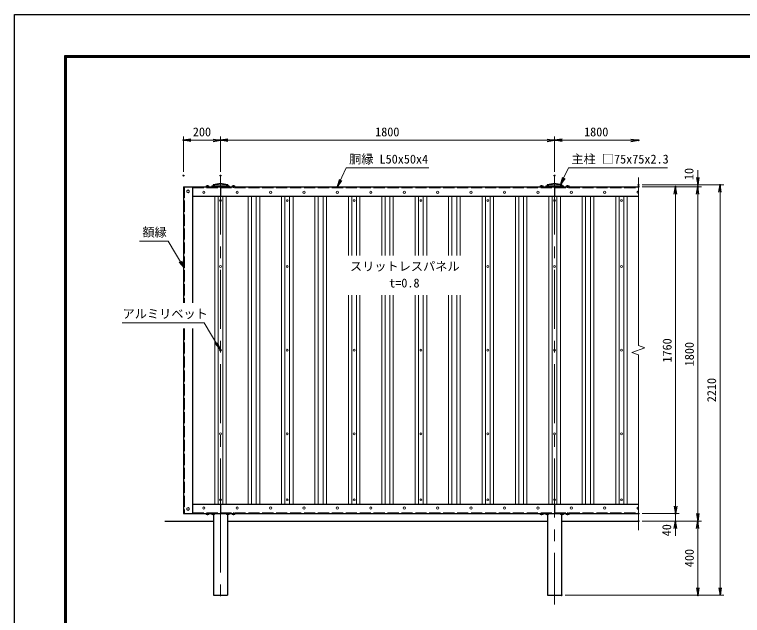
# Model space of a CAD drawing. Units: millimetres, scale not verified. Extents: x -4200 to 4200, y -2970 to 2970.
# Drawn here: x -4200 to -279, y -265 to 2970 of the extents above; entities that cross this region are included whole.
import ezdxf
from ezdxf.enums import TextEntityAlignment as Align

# ---------------------------------------------------------------- set-up
doc = ezdxf.new("R2010")
doc.units = ezdxf.units.MM
doc.header["$LTSCALE"] = 10
doc.header["$PDMODE"] = 32
doc.header["$PDSIZE"] = 5
doc.linetypes.add('DASHED', pattern=[7.5, 6, -1.5])
doc.linetypes.add('USER1', pattern=[50.8, 31.75, -6.35, 6.35, -6.35])
for name, color, linetype, lineweight in [('0-0_D-BMK', 2, 'USER1', 13), ('0-1_D-STR4', 7, 'Continuous', 25), ('0-2_D-STR1', 1, 'Continuous', 25), ('0-3_D-STR3', 3, 'Continuous', 13), ('0-4_D-STR2', 7, 'DASHED', 13), ('0-5_0', 7, 'Continuous', 25), ('0-6_D-STR-DIM', 7, 'Continuous', 13), ('0-9_D-STR-TXT', 7, 'Continuous', 13), ('0-A_D-TTL', 7, 'Continuous', 25)]:
    doc.layers.add(name, color=color, linetype=linetype, lineweight=lineweight)
doc.layers.add('0-7_Defpoints', color=8, linetype='Continuous')
doc.styles.add('ＭＳ ゴシック', font='')
doc.styles.get('ＭＳ ゴシック').set_extended_font_data('MS Gothic')

# ---------------------------------------------------------------- blocks, each defined once
blk = doc.blocks.new('_Open')
at = {"layer": '0-5_0'}
blk.add_line((-10, 1.667), (0, 0), dxfattribs=at)
blk.add_lwpolyline([(-10, -1.667), (0, 0), (-10, 0)], dxfattribs=at)

msp = doc.modelspace()

# ---------------------------------------------------------------- linework, layer by layer
at = {"layer": '0-0_D-BMK'}
for p, q in [((-3090.53, 2103.04), (-3090.53, 333.04)), ((-1290.53, 2103.04), (-1290.53, -206.96)), ((-3160.53, 2037.17), (-3160.53, 2051.58)), ((-3130.53, 2037.17), (-3130.53, 2051.58)), ((-3050.53, 2037.17), (-3050.53, 2051.58)), ((-3020.53, 2037.17), (-3020.53, 2051.58)), ((-1360.53, 2037.17), (-1360.53, 2051.58)), ((-1330.53, 2037.17), (-1330.53, 2051.58)), ((-1250.53, 2037.17), (-1250.53, 2051.58)), ((-1220.53, 2037.17), (-1220.53, 2051.58)), ((-3160.53, 288.91), (-3160.53, 274.49)), ((-3130.53, 288.91), (-3130.53, 274.49)), ((-3090.53, 283.04), (-3090.53, -206.96)), ((-3050.53, 288.91), (-3050.53, 274.49)), ((-3020.53, 288.91), (-3020.53, 274.49)), ((-1360.53, 288.91), (-1360.53, 274.49)), ((-1330.53, 288.91), (-1330.53, 274.49)), ((-1250.53, 288.91), (-1250.53, 274.49)), ((-1220.53, 288.91), (-1220.53, 274.49))]:
    msp.add_line(p, q, dxfattribs=at)
at = {"layer": '0-1_D-STR4'}
for p, q in [((-3390.53, 243.04), (-3128.03, 243.04)), ((-3053.03, 243.04), (-1328.03, 243.04)), ((-1253.03, 243.04), (-839.53, 243.04))]:
    msp.add_line(p, q, dxfattribs=at)
at = {"layer": '0-2_D-STR1'}
for p, q in [((-3290.53, 2043.04), (-839.53, 2043.04)), ((-3290.53, 2043.04), (-3290.53, 1417.74)), ((-3240.53, 2043.04), (-3240.53, 1417.74)), ((-3130.03, 2053.04), (-3051.03, 2053.04)), ((-3122.66, 2045.04), (-3058.39, 2045.04)), ((-3090.53, 2043.04), (-3090.53, 1993.04)), ((-3051.03, 2053.04), (-3051.03, 2047.84)), ((-1330.03, 2053.04), (-1251.03, 2053.04)), ((-1322.66, 2045.04), (-1258.39, 2045.04)), ((-1290.53, 2043.04), (-1290.53, 1993.04)), ((-1251.03, 2053.04), (-1251.03, 2047.84)), ((-3240.53, 1993.04), (-839.53, 1993.04)), ((-3290.53, 1279.4), (-3290.53, 283.04)), ((-3240.53, 1279.4), (-3240.53, 283.04)), ((-3240.53, 333.04), (-839.53, 333.04)), ((-3240.53, 333.04), (-839.53, 333.04)), ((-3090.53, 333.04), (-3090.53, 283.04)), ((-1290.53, 333.04), (-1290.53, 283.04)), ((-3290.53, 283.04), (-839.53, 283.04)), ((-3128.03, 278.24), (-3128.03, -156.96)), ((-3053.03, 278.24), (-3053.03, -156.96)), ((-1328.03, 278.24), (-1328.03, -156.96)), ((-1253.03, 278.24), (-1253.03, -156.96)), ((-3128.03, -156.96), (-3053.03, -156.96)), ((-1328.03, -156.96), (-1253.03, -156.96))]:
    msp.add_line(p, q, dxfattribs=at)
at = {"layer": '0-2_D-STR1', "linetype": 'DASHED'}
for p, q in [((-3286.53, 2043.04), (-3286.53, 1417.74)), ((-3240.53, 2039.04), (-839.53, 2039.04)), ((-3286.53, 1279.4), (-3286.53, 283.04)), ((-3240.53, 287.04), (-839.53, 287.04))]:
    msp.add_line(p, q, dxfattribs=at)
at = {"layer": '0-2_D-STR1'}
for points in [[(-3051.03, 2053.04), (-3090.53, 2061.04), (-3130.03, 2053.04), (-3130.03, 2047.84)], [(-1251.03, 2053.04), (-1290.53, 2061.04), (-1330.03, 2053.04), (-1330.03, 2047.84)]]:
    msp.add_lwpolyline(points, dxfattribs=at)
at = {"layer": '0-3_D-STR3'}
for p, q in [((-3152.53, 2043.04), (-3168.53, 2043.04)), ((-3154.03, 2047.84), (-3167.03, 2047.84)), ((-3122.53, 2043.04), (-3138.53, 2043.04)), ((-3124.03, 2047.84), (-3137.03, 2047.84)), ((-3042.53, 2043.04), (-3058.53, 2043.04)), ((-3044.03, 2047.84), (-3057.03, 2047.84)), ((-3012.53, 2043.04), (-3028.53, 2043.04)), ((-3014.03, 2047.84), (-3027.03, 2047.84)), ((-1352.53, 2043.04), (-1368.53, 2043.04)), ((-1354.03, 2047.84), (-1367.03, 2047.84)), ((-1322.53, 2043.04), (-1338.53, 2043.04)), ((-1324.03, 2047.84), (-1337.03, 2047.84)), ((-1242.53, 2043.04), (-1258.53, 2043.04)), ((-1244.03, 2047.84), (-1257.03, 2047.84)), ((-1212.53, 2043.04), (-1228.53, 2043.04)), ((-1214.03, 2047.84), (-1227.03, 2047.84)), ((-3152.53, 283.04), (-3168.53, 283.04)), ((-3154.03, 278.24), (-3167.03, 278.24)), ((-3122.53, 283.04), (-3138.53, 283.04)), ((-3124.03, 278.24), (-3137.03, 278.24)), ((-3042.53, 283.04), (-3058.53, 283.04)), ((-3044.03, 278.24), (-3057.03, 278.24)), ((-3012.53, 283.04), (-3028.53, 283.04)), ((-3014.03, 278.24), (-3027.03, 278.24)), ((-1352.53, 283.04), (-1368.53, 283.04)), ((-1354.03, 278.24), (-1367.03, 278.24)), ((-1322.53, 283.04), (-1338.53, 283.04)), ((-1324.03, 278.24), (-1337.03, 278.24)), ((-1242.53, 283.04), (-1258.53, 283.04)), ((-1244.03, 278.24), (-1257.03, 278.24)), ((-1212.53, 283.04), (-1228.53, 283.04)), ((-1214.03, 278.24), (-1227.03, 278.24))]:
    msp.add_line(p, q, dxfattribs=at)
for points in [[(-3272.03, 2014.29), (-3265.53, 2010.53), (-3259.03, 2014.29), (-3259.03, 2021.79), (-3265.53, 2025.55), (-3272.03, 2021.79)], [(-3272.03, 311.79), (-3265.53, 315.55), (-3259.03, 311.79), (-3259.03, 304.29), (-3265.53, 300.53), (-3272.03, 304.29)]]:
    msp.add_lwpolyline(points, close=True, dxfattribs=at)
for centre, radius in [((-3265.53, 2018.04), 6.3), ((-3180.53, 2013.04), 6), ((-3000.53, 2013.04), 6), ((-2820.53, 2013.04), 6), ((-2640.53, 2013.04), 6), ((-2460.53, 2013.04), 6), ((-2280.53, 2013.04), 6), ((-2100.53, 2013.04), 6), ((-1920.53, 2013.04), 6), ((-1740.53, 2013.04), 6), ((-1560.53, 2013.04), 6), ((-1380.53, 2013.04), 6), ((-1200.53, 2013.04), 6), ((-1020.53, 2013.04), 6), ((-3090.53, 1968.04), 5), ((-2730.53, 1968.04), 5), ((-2370.53, 1968.04), 5), ((-2010.53, 1968.04), 5), ((-1650.53, 1968.04), 5), ((-1290.53, 1968.04), 5), ((-930.53, 1968.04), 5), ((-3090.53, 1613.04), 5), ((-2730.53, 1613.04), 5), ((-1650.53, 1613.04), 5), ((-1290.53, 1613.04), 5), ((-930.53, 1613.04), 5), ((-3090.53, 1163.04), 5), ((-2730.53, 1163.04), 5), ((-2370.53, 1163.04), 5), ((-2010.53, 1163.04), 5), ((-1650.53, 1163.04), 5), ((-1290.53, 1163.04), 5), ((-930.53, 1163.04), 5), ((-3090.53, 713.04), 5), ((-2730.53, 713.04), 5), ((-2370.53, 713.04), 5), ((-2010.53, 713.04), 5), ((-1650.53, 713.04), 5), ((-1290.53, 713.04), 5), ((-930.53, 713.04), 5), ((-3090.53, 358.04), 5), ((-2730.53, 358.04), 5), ((-2370.53, 358.04), 5), ((-2010.53, 358.04), 5), ((-1650.53, 358.04), 5), ((-1290.53, 358.04), 5), ((-930.53, 358.04), 5), ((-3265.53, 308.04), 6.3), ((-3180.53, 313.04), 6), ((-3180.53, 313.04), 6), ((-3000.53, 313.04), 6), ((-2820.53, 313.04), 6), ((-2640.53, 313.04), 6), ((-2460.53, 313.04), 6), ((-2280.53, 313.04), 6), ((-2100.53, 313.04), 6), ((-1920.53, 313.04), 6), ((-1740.53, 313.04), 6), ((-1560.53, 313.04), 6), ((-1380.53, 313.04), 6), ((-1200.53, 313.04), 6), ((-1020.53, 313.04), 6)]:
    msp.add_circle(centre, radius, dxfattribs=at)
for centre in [(-840.53, 2013.04), (-840.53, 313.04)]:
    msp.add_arc(centre, 6, 80.41516, 279.58484, dxfattribs=at)
for centre, major_axis, start_param, end_param in [((-3167.03, 2043.04), (0, -4.8), 3.1415927, 4.712389), ((-3154.03, 2043.04), (0, -4.8), 1.5707963, 3.1415927), ((-3137.03, 2043.04), (0, -4.8), 3.1415927, 4.712389), ((-3124.03, 2043.04), (0, -4.8), 1.5707963, 3.1415927), ((-3057.03, 2043.04), (0, -4.8), 3.1415927, 4.712389), ((-3044.03, 2043.04), (0, -4.8), 1.5707963, 3.1415927), ((-3027.03, 2043.04), (0, -4.8), 3.1415927, 4.712389), ((-3014.03, 2043.04), (0, -4.8), 1.5707963, 3.1415927), ((-1367.03, 2043.04), (0, -4.8), 3.1415927, 4.712389), ((-1354.03, 2043.04), (0, -4.8), 1.5707963, 3.1415927), ((-1337.03, 2043.04), (0, -4.8), 3.1415927, 4.712389), ((-1324.03, 2043.04), (0, -4.8), 1.5707963, 3.1415927), ((-1257.03, 2043.04), (0, -4.8), 3.1415927, 4.712389), ((-1244.03, 2043.04), (0, -4.8), 1.5707963, 3.1415927), ((-1227.03, 2043.04), (0, -4.8), 3.1415927, 4.712389), ((-1214.03, 2043.04), (0, -4.8), 1.5707963, 3.1415927), ((-3167.03, 283.04), (0, 4.8), 1.5707963, 3.1415927), ((-3154.03, 283.04), (0, 4.8), 3.1415927, 4.712389), ((-3137.03, 283.04), (0, 4.8), 1.5707963, 3.1415927), ((-3124.03, 283.04), (0, 4.8), 3.1415927, 4.712389), ((-3057.03, 283.04), (0, 4.8), 1.5707963, 3.1415927), ((-3044.03, 283.04), (0, 4.8), 3.1415927, 4.712389), ((-3027.03, 283.04), (0, 4.8), 1.5707963, 3.1415927), ((-3014.03, 283.04), (0, 4.8), 3.1415927, 4.712389), ((-1367.03, 283.04), (0, 4.8), 1.5707963, 3.1415927), ((-1354.03, 283.04), (0, 4.8), 3.1415927, 4.712389), ((-1337.03, 283.04), (0, 4.8), 1.5707963, 3.1415927), ((-1324.03, 283.04), (0, 4.8), 3.1415927, 4.712389), ((-1257.03, 283.04), (0, 4.8), 1.5707963, 3.1415927), ((-1244.03, 283.04), (0, 4.8), 3.1415927, 4.712389), ((-1227.03, 283.04), (0, 4.8), 1.5707963, 3.1415927), ((-1214.03, 283.04), (0, 4.8), 3.1415927, 4.712389)]:
    msp.add_ellipse(centre, major_axis=major_axis, ratio=0.3125, start_param=start_param, end_param=end_param, dxfattribs=at)
at = {"layer": '0-4_D-STR2', "linetype": 'Continuous'}
for p, q in [((-3121.53, 1993.04), (-3121.53, 333.04)), ((-3102.53, 1993.04), (-3102.53, 333.04)), ((-3077.53, 1993.04), (-3077.53, 333.04)), ((-3059.53, 1993.04), (-3059.53, 333.04)), ((-2941.53, 1993.04), (-2941.53, 333.04)), ((-2923.53, 1993.04), (-2923.53, 333.04)), ((-2897.53, 1993.04), (-2897.53, 333.04)), ((-2879.53, 1993.04), (-2879.53, 333.04)), ((-2761.53, 1993.04), (-2761.53, 333.04)), ((-2743.53, 1993.04), (-2743.53, 333.04)), ((-2718.53, 1993.04), (-2718.53, 333.04)), ((-2699.53, 1993.04), (-2699.53, 333.04)), ((-2581.53, 1993.04), (-2581.53, 333.04)), ((-2563.53, 1993.04), (-2563.53, 333.04)), ((-2537.53, 1993.04), (-2537.53, 333.04)), ((-2519.53, 1993.04), (-2519.53, 333.04)), ((-2401.53, 1993.04), (-2401.53, 1672.61)), ((-2383.53, 1993.04), (-2383.53, 1672.61)), ((-2358.53, 1993.04), (-2358.53, 1672.61)), ((-2339.53, 1993.04), (-2339.53, 1672.61)), ((-2221.53, 1993.04), (-2221.53, 1672.61)), ((-2203.53, 1993.04), (-2203.53, 1672.61)), ((-2177.53, 1993.04), (-2177.53, 1672.61)), ((-2159.53, 1993.04), (-2159.53, 1672.61)), ((-2041.53, 1993.04), (-2041.53, 1672.61)), ((-2023.53, 1993.04), (-2023.53, 1672.61)), ((-1998.53, 1993.04), (-1998.53, 1672.61)), ((-1979.53, 1993.04), (-1979.53, 1672.61)), ((-1861.53, 1993.04), (-1861.53, 1672.61)), ((-1843.53, 1993.04), (-1843.53, 1672.61)), ((-1817.53, 1993.04), (-1817.53, 1672.61)), ((-1799.53, 1993.04), (-1799.53, 1672.61)), ((-1681.53, 1993.04), (-1681.53, 333.04)), ((-1663.53, 1993.04), (-1663.53, 333.04)), ((-1638.53, 1993.04), (-1638.53, 333.04)), ((-1619.53, 1993.04), (-1619.53, 333.04)), ((-1501.53, 1993.04), (-1501.53, 333.04)), ((-1483.53, 1993.04), (-1483.53, 333.04)), ((-1457.53, 1993.04), (-1457.53, 333.04)), ((-1439.53, 1993.04), (-1439.53, 333.04)), ((-1321.53, 1993.04), (-1321.53, 333.04)), ((-1303.53, 1993.04), (-1303.53, 333.04)), ((-1278.53, 1993.04), (-1278.53, 333.04)), ((-1259.53, 1993.04), (-1259.53, 333.04)), ((-1141.53, 1993.04), (-1141.53, 333.04)), ((-1123.53, 1993.04), (-1123.53, 333.04)), ((-1097.53, 1993.04), (-1097.53, 333.04)), ((-1079.53, 1993.04), (-1079.53, 333.04)), ((-961.53, 1993.04), (-961.53, 333.04)), ((-943.53, 1993.04), (-943.53, 333.04)), ((-918.53, 1993.04), (-918.53, 333.04)), ((-899.53, 1993.04), (-899.53, 333.04)), ((-2401.53, 1458.47), (-2401.53, 333.04)), ((-2383.53, 1458.47), (-2383.53, 333.04)), ((-2358.53, 1458.47), (-2358.53, 333.04)), ((-2339.53, 1458.47), (-2339.53, 333.04)), ((-2221.53, 1458.47), (-2221.53, 333.04)), ((-2203.53, 1458.47), (-2203.53, 333.04)), ((-2177.53, 1458.47), (-2177.53, 333.04)), ((-2159.53, 1458.47), (-2159.53, 333.04)), ((-2041.53, 1458.47), (-2041.53, 333.04)), ((-2023.53, 1458.47), (-2023.53, 333.04)), ((-1998.53, 1458.47), (-1998.53, 333.04)), ((-1979.53, 1458.47), (-1979.53, 333.04)), ((-1861.53, 1458.47), (-1861.53, 333.04)), ((-1843.53, 1458.47), (-1843.53, 333.04)), ((-1817.53, 1458.47), (-1817.53, 333.04)), ((-1799.53, 1458.47), (-1799.53, 333.04))]:
    msp.add_line(p, q, dxfattribs=at)
at = {"layer": '0-6_D-STR-DIM'}
for p, q in [((-3290.53, 2123.04), (-3290.53, 2313.04)), ((-3130.53, 2293.04), (-3250.53, 2293.04)), ((-3090.53, 2123.04), (-3090.53, 2313.04)), ((-3090.53, 2123.04), (-3090.53, 2313.04)), ((-3050.53, 2293.04), (-1330.53, 2293.04)), ((-1290.53, 2123.04), (-1290.53, 2313.04)), ((-1290.53, 2123.04), (-1290.53, 2313.04)), ((-1250.53, 2293.04), (-879.53, 2293.04)), ((-519.53, 2093.04), (-519.53, 2133.04)), ((-839.53, 1188.69), (-839.53, 2093.04)), ((-819.53, 2053.04), (-379.53, 2053.04)), ((-819.53, 2053.04), (-499.53, 2053.04)), ((-819.53, 2043.04), (-619.53, 2043.04)), ((-819.53, 2043.04), (-499.53, 2043.04)), ((-819.53, 2043.04), (-499.53, 2043.04)), ((-519.53, 2043.04), (-519.53, 2053.04)), ((-639.53, 323.04), (-639.53, 2003.04)), ((-519.53, 283.04), (-519.53, 2003.04)), ((-519.53, 2003.04), (-519.53, 1963.04)), ((-399.53, -116.96), (-399.53, 2013.04)), ((-804.29, 1175.87), (-839.53, 1188.69)), ((-874.77, 1150.21), (-804.29, 1175.87)), ((-839.53, 1137.39), (-874.77, 1150.21)), ((-839.53, 1137.39), (-839.53, 193.04)), ((-639.53, 323.04), (-639.53, 363.04)), ((-819.53, 283.04), (-619.53, 283.04)), ((-819.53, 283.04), (-619.53, 283.04)), ((-639.53, 243.04), (-639.53, 283.04)), ((-819.53, 243.04), (-619.53, 243.04)), ((-819.53, 243.04), (-499.53, 243.04)), ((-819.53, 243.04), (-499.53, 243.04)), ((-639.53, 203.04), (-639.53, 163.04)), ((-519.53, 203.04), (-519.53, -116.96)), ((-1233.03, -156.96), (-379.53, -156.96)), ((-1233.03, -156.96), (-499.53, -156.96))]:
    msp.add_line(p, q, dxfattribs=at)
at = {"layer": '0-7_Defpoints'}
for p in [(-3290.53, 2293.04), (-1290.53, 2293.04), (-839.53, 2293.04), (-3290.53, 2103.04), (-3090.53, 2103.04), (-1290.53, 2103.04), (-839.53, 2053.04), (-839.53, 2053.04), (-839.53, 2043.04), (-839.53, 2043.04), (-639.53, 2043.04), (-519.53, 2053.04), (-519.53, 2043.04), (-399.53, 2053.04), (-839.53, 283.04), (-639.53, 283.04), (-839.53, 243.04), (-1253.03, -156.96), (-519.53, -156.96)]:
    msp.add_point(p, dxfattribs=at)
at = {"layer": '0-9_D-STR-TXT'}
for points in [[(-1968.34, 2144.08), (-2412.72, 2144.08), (-2460.43, 2044.84)], [(-683.24, 2144.08), (-1215.17, 2144.08), (-1258.64, 2056.55)], [(-3526.73, 1750.42), (-3372.01, 1750.42), (-3287.55, 1608.43)], [(-3620.16, 1311.05), (-3178.56, 1311.05), (-3094.1, 1169.06)]]:
    msp.add_lwpolyline(points, dxfattribs=at)
at = {"layer": '0-A_D-TTL', "color": 2}
msp.add_lwpolyline([(-4200, 2970), (4200, 2970), (4200, -2970), (-4200, -2970)], close=True, dxfattribs=at)
at = {"layer": '0-A_D-TTL'}
for points in [[(-3930, 2750), (3930, 2750), (3930, -2750), (-3930, -2750)], [(-3927.5, 2747.5), (3927.5, 2747.5), (3927.5, -2747.5), (-3927.5, -2747.5)], [(-3925, 2745), (3925, 2745), (3925, -2745), (-3925, -2745)], [(-3922.5, 2742.5), (3922.5, 2742.5), (3922.5, -2742.5), (-3922.5, -2742.5)], [(-3920, 2740), (3920, 2740), (3920, -2740), (-3920, -2740)]]:
    msp.add_lwpolyline(points, close=True, dxfattribs=at)

# ---------------------------------------------------------------- block references
at = {"layer": '0-6_D-STR-DIM', "xscale": 4, "yscale": 4}
for p, rotation in [((-3290.53, 2293.04), 180), ((-3090.53, 2293.04), 180), ((-1290.53, 2293.04), 180), ((-519.53, 2053.04), 270), ((-639.53, 2043.04), 90), ((-519.53, 2043.04), 90), ((-519.53, 2043.04), 90), ((-399.53, 2053.04), 90), ((-639.53, 283.04), 270), ((-639.53, 283.04), 270), ((-519.53, 243.04), 270), ((-639.53, 243.04), 90), ((-519.53, 243.04), 90), ((-519.53, -156.96), 270), ((-399.53, -156.96), 270)]:
    msp.add_blockref('_Open', p, dxfattribs=dict(at, rotation=rotation))
for p in [(-3090.53, 2293.04), (-1290.53, 2293.04), (-839.53, 2293.04)]:
    msp.add_blockref('_Open', p, dxfattribs=at)
at = {"layer": '0-9_D-STR-TXT', "xscale": 4, "yscale": 4}
for p, rotation in [((-2461.3, 2043.04), 244.3207), ((-1259.53, 2054.76), 243.59136), ((-3286.53, 1606.71), 300.7453), ((-3093.08, 1167.34), 300.7453)]:
    msp.add_blockref('_Open', p, dxfattribs=dict(at, rotation=rotation))

# ---------------------------------------------------------------- texts
at = {"layer": '0-6_D-STR-DIM', "style": 'ＭＳ ゴシック'}
for s, p in [('200', (-3239.53, 2299.79)), ('1800', (-2257.43, 2299.79)), ('1800', (-1131.93, 2299.79))]:
    msp.add_text(s, height=48.09, dxfattribs=at).set_placement(p, align=Align.BOTTOM_LEFT)
for s, p in [('10', (-528.19, 2078.64)), ('1760', (-646.27, 1096.14)), ('1800', (-526.27, 1076.14)), ('2210', (-406.27, 882.79)), ('40', (-648.43, 160.94)), ('400', (-526.27, -5.46))]:
    msp.add_text(s, height=48.09, rotation=90, dxfattribs=at).set_placement(p, align=Align.BOTTOM_LEFT)
at = {"layer": '0-9_D-STR-TXT', "style": 'ＭＳ ゴシック'}
for s, p in [('胴縁 L50x50x4', (-2397.52, 2153.49)), ('主柱 □75x75x2.3', (-1199.98, 2153.49)), ('額縁', (-3511.54, 1759.83)), ('スリットレスパネル', (-2392.91, 1576.22)), ('t=0.8', (-2181.74, 1486.22)), ('アルミリベット', (-3617.99, 1320.46))]:
    msp.add_text(s, height=48.09, dxfattribs=at).set_placement(p, align=Align.BOTTOM_LEFT)

doc.saveas('drawing.dxf')
